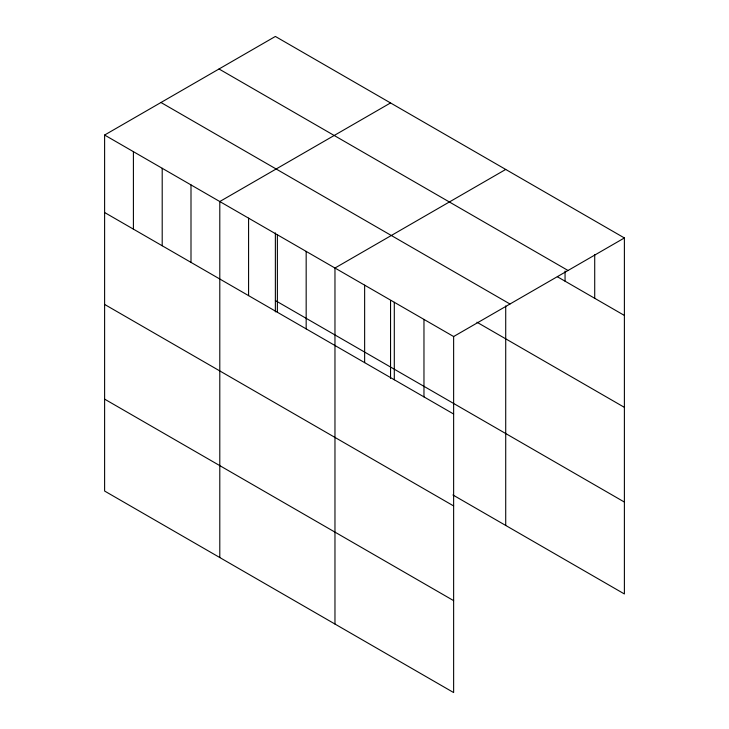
<?xml version="1.0" encoding="UTF-8"?>
<svg xmlns="http://www.w3.org/2000/svg" width="729" height="729" viewBox="0 0 729 729"><rect width="100%" height="100%" fill="white"/><g stroke="black" fill="none" stroke-linecap="round" stroke-linejoin="round"><path stroke-width="1.09" d="M104.611 135.038L453.629 336.534L453.629 692.55L104.611 491.045L104.611 135.038L275.371 36.45L624.389 237.955L624.389 593.962L452.928 494.973M390.544 102.944L219.793 201.532L219.793 557.539M505.716 169.447L334.966 268.026L334.966 624.042M453.629 336.534L624.389 237.955M219.019 68.982L568.037 270.486M557.393 276.756L624.389 315.438M160.963 102.497L509.981 304.002M476.93 322.218L624.389 407.347M275.371 300.548L624.389 502.053M104.611 212.513L453.629 414.017M104.611 304.43L453.629 505.935M104.611 399.127L453.629 600.632M594.718 254.512L594.718 298.307M565.057 271.07L565.057 281.184M505.716 305.934L505.716 525.454M423.968 319.411L423.968 396.895M394.298 302.28L394.298 379.763M390.544 300.53L390.544 378.387M364.637 285.157L364.637 362.632M306.171 251.405L306.171 328.888M277.375 234.774L277.375 312.258M275.371 232.906L275.371 311.894M248.58 218.153L248.58 295.637M190.998 184.902L190.998 262.385M162.203 168.281L162.203 245.764M133.407 151.659L133.407 229.143"/></g></svg>
